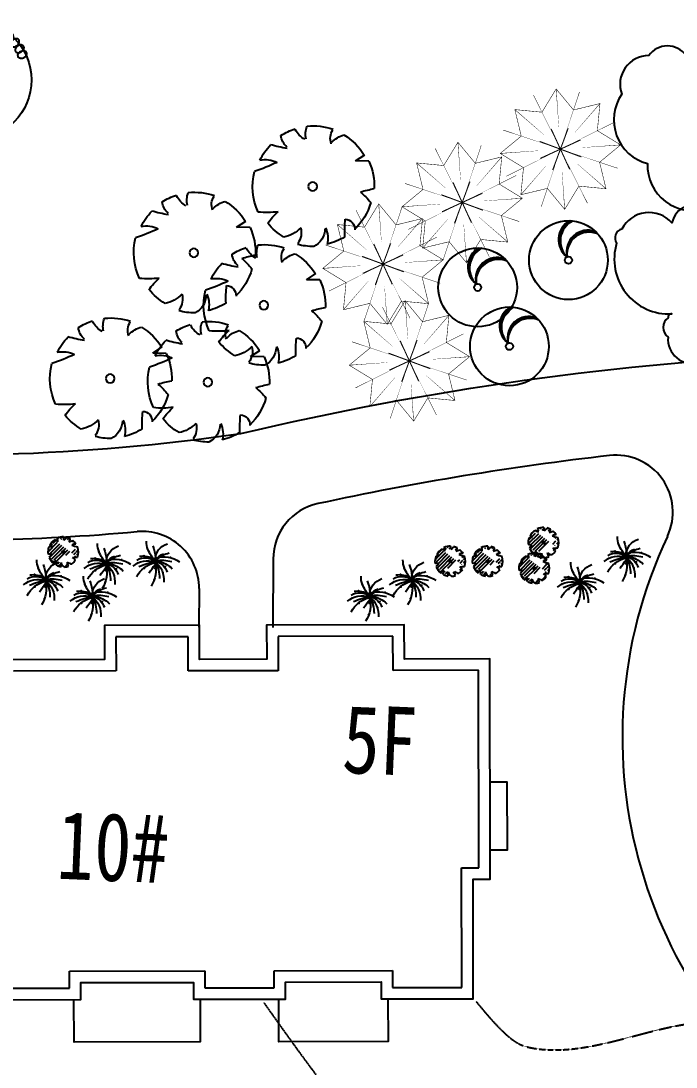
# Model space of a CAD drawing. Extents: x 116619 to 413619, y -387877 to -177877.
# Drawn here: x 178821 to 201857, y -339119 to -302364 of the extents above; entities that cross this region are included whole.
import ezdxf

# ---------------------------------------------------------------- set-up
doc = ezdxf.new("R2010")
doc.units = 0
doc.header["$LTSCALE"] = 35
doc.header["$MEASUREMENT"] = 0
doc.linetypes.add('DASH', pattern=[0.35, 0.25, -0.1])
doc.layers.get('0').update_dxf_attribs({"linetype": 'CONTINUOUS'})
for name, color, linetype in [('BALCONY', 6, 'CONTINUOUS'), ('DX', 32, 'CONTINUOUS'), ('GUAN1', 22, 'CONTINUOUS'), ('LAYER1', 160, 'CONTINUOUS'), ('LAYER11', 50, 'CONTINUOUS'), ('LAYER5', 23, 'CONTINUOUS'), ('LH', 3, 'CONTINUOUS'), ('LVHUA', 94, 'CONTINUOUS'), ('PUB_TEXT', 7, 'CONTINUOUS'), ('YJ1', 7, 'CONTINUOUS'), ('新路', 21, 'CONTINUOUS'), ('树', 84, 'CONTINUOUS')]:
    doc.layers.add(name, color=color, linetype=linetype)
doc.styles.add('_ST64F', font='', dxfattribs={"width": 0.8})
doc.styles.add('DIM_FONT', font='SIMPLEX.shx', dxfattribs={"width": 0.8})
doc.styles.get('_ST64F').set_extended_font_data('SimSun')

# ---------------------------------------------------------------- blocks, each defined once
blk = doc.blocks.new('M_F13')
for p, q in [((-515.1862775585669, 179.497036884386), (-397.3273588397005, 192.8007087845654)), ((-484.1707726325494, 239.3635604351966), (-484.1707726325494, 239.3635604351966)), ((-397.3273588397005, 192.8007087845654), (-484.1707726325494, 239.3635604351966))]:
    blk.add_line(p, q)
blk.add_circle((-3.124356323995016, 3.122764844410995), 38.19129419894237)
for centre, radius, start, end in [((-8.366491272492567, 3.426213290907981), 532.1830287655648, 89.33214789761615, 114.3856376375889), ((-325.4140871285308, 399.2104523212729), 130.0053747879539, 343.6554930631364, 39.75999905221702), ((-174.7510699382728, 449.0992219469845), 193.0394698033984, 352.0774890396579, 26.61284375673618), ((-84.56230609322301, 589.4586796650692), 201.8433641199807, 304.1868289016925, 338.5411029521464), ((-8.366491272492567, 3.426213290907981), 530.635912621629, 62.87665481919286, 77.70213155929174), ((79.86628706235024, 476.3367862375235), 153.6894522377071, 315.8453936709736, 359.7650517005484), ((-8.366491272492567, 3.426213290907981), 526.717709094641, 126.0750832653475, 153.6245397522663), ((-355.5003343913286, 207.8080208276788), 224.403476599897, 48.5203254456983, 80.51513420599325), ((-244.3907489811299, 1929.23720569768), 1632.167053856146, 285.4397484795938, 290.7099380494143), ((-8.366491272492567, 3.426213290907981), 523.3081512775127, 31.40983736236552, 49.47524964655826), ((411.9486994804647, 44.08673669176824), 233.5512010930507, 83.53226198880667, 121.6543979234022), ((958.8282334270953, 2090.854452699206), 1965.482605593802, 250.0864889084941, 256.3451059776773), ((-8.366491272492567, 3.426213290907981), 536.5325998408181, 160.8426086360242, 187.2750049578882), ((-8.366491272492567, 3.426213290907981), 533.5852264281983, 340.3307323359838, 19.42996586111129), ((-610.1709703373417, -941.8811506774291), 880.120823157168, 77.37282204331454, 85.464893159638), ((-4.509560895889081, -499.5216754744943), 586.7160784787773, 134.7781732768324, 147.3314664882382), ((-8.366491272492567, 3.426213290907981), 524.2458075739542, 200.8102967799917, 231.4391627845076), ((357.6164668545061, 465.0542429203251), 655.5885988104213, 266.7454952844627, 282.0146256256703), ((-0.1343107446045906, -630.5382491610344), 545.230109940777, 39.65358745448385, 53.99299145650343), ((-250.9462972172714, -395.6289919717128), 87.2136964104515, 97.74104035208522, 188.8107453020594), ((-1350.450460115571, -519.14793294827), 1107.830682670651, 2.946463605808077, 10.92381386573493), ((295.5747862085336, -375.7284358642501), 163.4501424661077, 170.6313753688686, 220.6278158106918), ((325.3933213488563, -117.6562043841968), 300.1513038858919, 230.4582328344403, 263.1092801234542), ((-8.366491272492567, 3.426213290907981), 514.0723757636953, 305.3940385052633, 326.2463764496025), ((124.9841737184488, -442.2467953651558), 220.2945284226358, 160.600850515773, 199.3991494842191), ((100.2743666530096, -356.5412966543881), 177.912621491226, 186.1911535261988, 248.4951689965226), ((-8.366491272492567, 3.426213290907981), 521.8934893924253, 243.1498330697507, 261.8356210533511), ((-8.366491272492567, 3.426213290907981), 527.2859582375127, 274.7236248562025, 290.327701486811)]:
    blk.add_arc(centre, radius, start, end)
at = {"width": 0.8, "flags": 9}
for tag, p in [('XSIZE', (-62.48718857030872, 12.49105406600211)), ('YSIZE', (9.373079929115192, 6.245527033001053))]:
    blk.add_attdef(tag, p, '', height=0.2, dxfattribs=at)
blk = doc.blocks.new('U_B19BKZ')
at = {"layer": 'LAYER1', "color": 96}
for points, const_width in [([(-772.4446260187688, -890.3892816192529), (-721.4080333997263, -360.5802924441523), (-1175.801132078006, -83.39946577957016), (-765.0812823691122, 255.1437424701144), (-890.3892816195075, 772.4446260193217), (-360.580292444396, 721.4080334002647), (-83.39946577984665, 1175.801132078574), (255.1437424698815, 765.0812823696469), (772.4446260190598, 890.3892816200532), (721.4080334000028, 360.5802924449526), (1175.801132078297, 83.39946578039962), (765.0812823694105, -255.1437424693286), (890.3892816198058, -772.4446260185068), (360.5802924447053, -721.4080333994643), (83.39946578014496, -1175.801132077759), (-255.1437424695869, -765.0812823688757), (-772.4446260187688, -890.3892816192529)], 10), ([(151.0421980839528, 407.1371824089292), (1.455191522836685e-10, 3.92901711165905e-10)], 20), ([(-181.0865000437298, 394.6924250650336), (1.455191522836685e-10, 3.92901711165905e-10)], 20), ([(-407.1371824083908, 151.0421980841929), (1.455191522836685e-10, 3.92901711165905e-10)], 20), ([(-394.6924250644952, -181.086500043486), (1.455191522836685e-10, 3.92901711165905e-10)], 20), ([(-151.0421980836691, -407.137182408158), (1.455191522836685e-10, 3.92901711165905e-10)], 20), ([(394.6924250647862, 181.0865000442718), (1.455191522836685e-10, 3.92901711165905e-10)], 20), ([(407.1371824086818, -151.0421980834071), (1.455191522836685e-10, 3.92901711165905e-10)], 20), ([(181.0865000440208, -394.6924250642478), (1.455191522836685e-10, 3.92901711165905e-10)], 20)]:
    blk.add_lwpolyline(points, dxfattribs=dict(at, const_width=const_width))
for points in [[(1.527951098978519e-10, 4.220055416226387e-10, 0, 10, 0), (-527.0106724587968, 1054.383006408927, 10, 10, 0)], [(-30.72423353833801, 433.1633091287367, 3.683984453754672, 10, 0), (-83.39946577984665, 1175.801132078574, 10, 10, 0)], [(1.600710675120354e-10, 4.074536263942719e-10, 0, 10, 0), (372.9085535460763, 1118.214194053115, 10, 10, 0)], [(284.5673993641758, 328.0180271280842, 3.683984453754907, 10, 0), (772.4446260190598, 890.3892816200532, 10, 10, 0)], [(-328.0180271275312, 284.5673993644305, 3.683984453754849, 10, 0), (-890.3892816195075, 772.4446260193217, 10, 10, 0)], [(1.600710675120354e-10, 4.074536263942719e-10, 0, 10, 0), (1054.383006408665, 527.0106724593497, 10, 10, 0)], [(1.382431946694851e-10, 4.074536263942719e-10, 0, 10, 0), (-1118.214194052569, 372.9085535463091, 10, 10, 0)], [(1.309672370553017e-10, 4.074536263942719e-10, 0, 10, 0), (-1054.38300640836, -527.0106724585348, 10, 10, 0)], [(1.309672370553017e-10, 3.92901711165905e-10, 0, 9.999999999999998, 0), (-372.9085535457707, -1118.214194052314, 9.999999999999998, 9.999999999999998, 0)], [(1.527951098978519e-10, 3.92901711165905e-10, 0, 10, 0), (1118.21419405286, -372.9085535455233, 10, 10, 0)], [(1.527951098978519e-10, 3.92901711165905e-10, 0, 10, 0), (527.0106724590951, -1054.383006408098, 10, 10, 0)], [(433.1633091284966, 30.72423353888735, 3.683984453754978, 10, 0), (1175.801132078297, 83.39946578039962, 10, 10, 0)], [(-433.1633091282056, -30.72423353805789, 3.683984453754978, 10, 0), (-1175.801132078006, -83.39946577957016, 10, 10, 0)], [(-284.5673993638957, -328.0180271272984, 3.68398445375506, 10, 0), (-772.4446260187688, -890.3892816192529, 10, 10, 0)], [(328.0180271278441, -284.5673993636301, 3.683984453755023, 10, 0), (890.3892816198058, -772.4446260185068, 10, 10, 0)], [(30.72423353863633, -433.1633091279509, 3.683984453754921, 10, 0), (83.39946578014496, -1175.801132077759, 10, 10, 0)]]:
    blk.add_lwpolyline(points, format="xyseb", dxfattribs=at)
at = {"flags": 9}
for tag in ['YSIZE', 'XSIZE']:
    blk.add_attdef(tag, (0, 0), '', height=0.5, dxfattribs=at)
blk = doc.blocks.new('A$C225B288B')
at = {"layer": 'LAYER1', "xscale": 0.0018, "yscale": 0.0018, "zscale": 0.0018}
blk.add_blockref('U_B19BKZ', (2.13191879975966, 2.131932793479791), dxfattribs=at)
blk = doc.blocks.new('U_B7ENH')
for radius in [1500, 137.499627233306]:
    blk.add_circle((0, 0), radius)
for centre, radius, start, end in [((447.2719736177314, 779.4948573568763), 826.1195642789266, 119.373353582441, 232.2456101213852), ((487.7636441149516, 757.096651881544), 834.4566440402853, 117.6013562728068, 229.1042179160959), ((544.6233809912264, 728.9224824745215), 852.6005496197787, 116.618063149671, 224.9727659142338), ((746.2906156206955, 312.6539231977549), 826.1195642789266, 70.15153792255175, 193.0347361383394), ((763.5049388050429, 269.7013672147223), 834.4566440402853, 67.81089831763747, 189.8933439330501), ((789.7502133433991, 211.9259480139845), 852.6005496197787, 67.22839121263785, 185.761891931188)]:
    blk.add_arc(centre, radius, start, end)
at = {"style": 'DIM_FONT', "width": 0.8, "flags": 9}
for tag in ['YSIZE', 'XSIZE']:
    blk.add_attdef(tag, (0, 0), '', height=0.5, dxfattribs=at)
blk = doc.blocks.new('U_B7RQU')
blk.add_blockref('U_B7ENH', (0, 0))
at = {"width": 0.8, "flags": 9}
for tag in ['YSIZE', 'XSIZE']:
    blk.add_attdef(tag, (0, 0), '', height=0.5, dxfattribs=at)
blk = doc.blocks.new('U_B7ZVJ')
blk.add_blockref('U_B7RQU', (0, 0))
at = {"flags": 9}
for tag in ['YSIZE', 'XSIZE']:
    blk.add_attdef(tag, (0, 0), '', height=0.5, dxfattribs=at)
blk = doc.blocks.new('A$C141A55DA')
at = {"layer": 'GUAN1', "xscale": 0.0009225216, "yscale": 0.0009225216, "zscale": 0.0009225216}
blk.add_blockref('U_B7ZVJ', (1.383772276687523, 1.383787750302872), dxfattribs=at)
blk = doc.blocks.new('U_B4XXC')
for points in [[(1003.787733906674, 1005.714152751907, 0.0713746027972408), (1030.970104964674, 1046.760874501053, 0.08284464075124176), (1042.594126813816, 1087.629651351746, 0.1067532575587119), (1038.503062867414, 1128.034755923551, 0.1332187440838904), (1020.597837288793, 1155.454414118309, 0.1332187440838878), (991.2910987572013, 1170.067758539733, 0.1067532575587263), (950.6839934134787, 1169.457614887673, 0.08284464075123228), (911.4341262856269, 1153.184239833092, 0.0713746027972316), (873.8071767324, 1121.436368565783, 0.07137460279722371), (846.6248056744007, 1080.38964681664, 0.08284464075122727), (835.0007838252586, 1039.520869965942, 0.1067532575587124), (839.0918477716623, 999.1157653941391), (856.9970733502832, 971.696107199381, 0.1332187440838982), (886.3038118818768, 957.0827627779563, 0.1067532575587272), (926.9109172255958, 957.6929064300148, 0.08284464075123676), (966.1607843534493, 973.9662814845997, 0.07137460279723291)], [(-1134.582052350563, 839.2805083071398, 0.0713746027972408), (-1176.219118648552, 865.5496798354397, 0.08284464075124176), (-1217.334657584299, 876.2682274630079, 0.1067532575587119), (-1257.639549748974, 871.2857634876218, 0.1332187440838904), (-1284.657059818406, 852.7793076360413, 0.1332187440838878), (-1298.619563105562, 823.1569636961285, 0.1067532575587263), (-1297.112708875684, 782.5732394953811, 0.08284464075123228), (-1279.976420323717, 743.6923647639032, 0.0713746027972316), (-1247.405254466537, 706.7757855969394, 0.07137460279722371), (-1205.768188168549, 680.5066140686376, 0.08284464075122727), (-1164.652649232799, 669.7880664410732, 0.1067532575587124), (-1124.347757068128, 674.7705304164574), (-1097.330246998692, 693.276986268038, 0.1332187440838982), (-1083.367743711537, 722.8993302079543, 0.1067532575587272), (-1084.874597941414, 763.4830544086981, 0.08284464075123676), (-1102.010886493385, 802.363929140176, 0.07137460279723291)], [(1134.831498094534, 876.9627842495029, 0.0713746027972408), (1168.136137769494, 913.2190339012213, 0.08284464075124176), (1186.048377219553, 951.7485872739871, 0.1067532575587119), (1188.368457652326, 992.2939508370073, 0.1332187440838904), (1175.002560413252, 1022.190230698105, 0.1332187440838878), (1148.36145389229, 1041.234552735847, 0.1067532575587263), (1108.164537353268, 1047.023955159855, 0.08284464075123228), (1066.842399230927, 1037.131750844377, 0.0713746027972316), (1024.68711546594, 1011.702501673784, 0.07137460279722371), (991.3824757909806, 975.4462520220677, 0.08284464075122727), (973.4702363409197, 936.9166986492983, 0.1067532575587124), (971.150155908148, 896.3713350862799), (984.5160531472229, 866.4750552251808, 0.1332187440838982), (1011.157159668184, 847.4307331874388, 0.1067532575587272), (1051.354076207203, 841.6413307634302, 0.08284464075123676), (1092.676214329549, 851.5335350789101, 0.07137460279723291)], [(1241.484516002713, 716.4081185141913, 0.0713746027972408), (1279.468416138096, 747.7280481627695, 0.08284464075124176), (1302.52014153643, 783.4210833570614, 0.1067532575587119), (1310.406350139176, 823.2597203009373, 0.1332187440838904), (1301.288546644209, 854.7128666930821, 0.1332187440838878), (1277.526529975998, 877.2473141546488, 0.1067532575587263), (1238.511182910561, 888.521708729777, 0.08284464075123228), (1196.219994767163, 884.4192447578771, 0.0713746027972316), (1150.962178600632, 865.0428483301821, 0.07137460279722371), (1112.978278465251, 833.7229186816057, 0.08284464075122727), (1089.926553066913, 798.0298834873101, 0.1067532575587124), (1082.040344464171, 758.1912465434343), (1091.158147959137, 726.7381001512895, 0.1332187440838982), (1114.920164627349, 704.2036526897227, 0.1067532575587272), (1153.935511692782, 692.9292581145946, 0.08284464075123676), (1196.226699836183, 697.0317220864981, 0.07137460279723291)], [(-1326.887798380869, 544.3115142398674, 0.0713746027972408), (-1374.938951462687, 555.0260534364097, 0.08284464075124176), (-1417.262643205, 551.2737311524488, 0.1067532575587119), (-1453.535998272639, 533.0102979645435, 0.1332187440838904), (-1472.74398749146, 506.4869514805832, 0.1332187440838878), (-1475.916300913515, 473.8929154296329, 0.1067532575587263), (-1460.831612215927, 436.1866633410318, 0.08284464075123228), (-1431.603642918128, 405.3467441461344, 0.0713746027972316), (-1388.503625254736, 381.5538220872113, 0.07137460279722371), (-1340.452472172919, 370.8392828906672, 0.08284464075122727), (-1298.128780430601, 374.5916051746299, 0.1067532575587124), (-1261.855425362966, 392.8550383625352), (-1242.647436144141, 419.3783848464955, 0.1332187440838982), (-1239.475122722086, 451.9724208974458, 0.1067532575587272), (-1254.559811419673, 489.6786729860432, 0.08284464075123676), (-1283.787780717477, 520.5185921809443, 0.07137460279723291)], [(-1241.169888112059, 716.9530700062824, 0.0713746027972408), (-1287.285692900161, 734.1881276340464, 0.08284464075124176), (-1329.722630815757, 736.3049898329209, 0.1067532575587119), (-1368.167006762671, 723.2153283505031, 0.1332187440838904), (-1390.847328819737, 699.5925057010754, 0.1332187440838878), (-1398.481724447593, 667.7467718904718, 0.1067532575587263), (-1388.737963029225, 628.3212929067722, 0.08284464075123228), (-1364.03953093975, 593.7472816043137, 0.0713746027972316), (-1324.630171316303, 564.2410612981384, 0.07137460279722371), (-1278.514366528203, 547.0060036703762, 0.08284464075122727), (-1236.077428612602, 544.8891414714999, 0.1067532575587124), (-1197.633052665689, 557.9788029539195), (-1174.952730608624, 581.6016256033472, 0.1332187440838982), (-1167.318334980768, 613.4473594139508, 0.1067532575587272), (-1177.062096399133, 652.8728383976468, 0.08284464075123676), (-1201.760528488614, 687.4468497001071, 0.07137460279723291)], [(1294.12926727038, 562.9366258599039, 0.0713746027972408), (1337.697570299255, 585.8607972488699, 0.08284464075124176), (1367.537874304275, 616.1086246437299, 0.1067532575587119), (1383.375380010488, 653.5049171428236, 0.1332187440838904), (1380.85707414372, 686.1559951357449, 0.1332187440838878), (1362.184623415693, 713.0590496528021, 0.1067532575587263), (1326.284660162726, 732.0459377103016, 0.08284464075123228), (1284.044690647923, 736.6459138634564, 0.0713746027972316), (1235.788412339922, 726.8967463837434, 0.07137460279722371), (1192.220109311047, 703.9725749947811, 0.08284464075122727), (1162.379805306029, 673.7247475999156, 0.1067532575587124), (1146.542299599816, 636.3284551008255), (1149.060605466582, 603.6773771079006, 0.1332187440838982), (1167.733056194613, 576.7743225908434, 0.1067532575587272), (1203.633019447576, 557.7874345333457, 0.08284464075123676), (1245.872988962381, 553.1874583801928, 0.07137460279723291)], [(-1372.867872182032, 366.4486011944409, 0.0713746027972408), (-1422.006561487864, 369.4658641911901, 0.08284464075124176), (-1463.211971386732, 359.0981739813469, 0.1067532575587119), (-1496.158286415281, 335.3526563893538, 0.1332187440838904), (-1510.951794185716, 306.1364470803983, 0.1332187440838878), (-1508.953952423126, 273.4493947992596, 0.1067532575587263), (-1488.121999848623, 238.5876818234738, 0.08284464075123228), (-1454.403910082117, 212.7329873228809, 0.0713746027972316), (-1408.095972271936, 196.0210287765258, 0.07137460279722371), (-1358.957282966108, 193.0037657797748, 0.08284464075122727), (-1317.751873067235, 203.3714559896216, 0.1067532575587124), (-1284.805558038688, 227.1169735816147), (-1270.012050268253, 256.3331828905702, 0.1332187440838982), (-1272.009892030845, 289.0202351717107, 0.1067532575587272), (-1292.841844605344, 323.8819481474929, 0.08284464075123676), (-1326.559934371853, 349.7366426480858, 0.07137460279723291)], [(-159.5472149198195, -1402.217134167045, 0.0713746027972408), (-161.4784516507025, -1451.410477084311, 0.08284464075124176), (-150.2032167199777, -1492.376852106739, 0.1067532575587119), (-125.7358302615157, -1524.790680630447, 0.1332187440838904), (-96.20001432531535, -1538.935302771788, 0.1332187440838878), (-63.56506031013123, -1536.216013348931, 0.1067532575587263), (-29.17195128704225, -1514.619177205685, 0.08284464075123228), (-4.068270324205514, -1480.338278627361, 0.0713746027972316), (11.61684212661385, -1433.672531980685, 0.07137460279722371), (13.54807885750051, -1384.47918906342, 0.08284464075122727), (2.272843926770292, -1343.512814040991, 0.1067532575587124), (-22.19454253168988, -1311.098985517284), (-51.73035846789207, -1296.95436337594, 0.1332187440838982), (-84.3653124830762, -1299.6736527988, 0.1067532575587272), (-118.7584215061634, -1321.270488942045, 0.08284464075123676), (-143.8621024689983, -1355.55138752037, 0.07137460279723291)], [(-0.3146278906551743, -1433.361188520475, 0.0713746027972408), (7.817276762063557, -1481.916175796817, 0.08284464075124176), (27.20248927932516, -1519.726073189983, 0.1067532575587119), (57.76065662349356, -1546.475048651442, 0.1332187440838904), (89.55878217552527, -1554.305372394159, 0.1332187440838878), (120.9551944715931, -1544.994086045122, 0.1067532575587263), (150.2267801186626, -1516.843001636551, 0.08284464075123228), (167.8195361725848, -1478.166526362192, 0.0713746027972316), (173.6679927156692, -1429.283909628322, 0.07137460279722371), (165.5360880629523, -1380.728922351983, 0.08284464075122727), (146.1508755456889, -1342.919024958811, 0.1067532575587124), (115.5927082015187, -1316.170049497356), (83.79458264948698, -1308.339725754638, 0.1332187440838982), (52.3981703534173, -1317.651012103675, 0.1067532575587272), (23.12658470635142, -1345.802096512243, 0.08284464075123676), (5.533828652429293, -1384.478571786608, 0.07137460279723291)], [(192.0563002863328, -1421.274298489372, 0.0713746027972408), (206.8028136931916, -1468.245087337633, 0.08284464075124176), (231.2142659854453, -1503.022318426437, 0.1067532575587119), (265.1675406203103, -1525.304248801552, 0.1332187440838904), (297.7414270782065, -1528.67718217869, 0.1332187440838878), (327.5548470212252, -1515.12746816548, 0.1067532575587263), (352.6670748626584, -1483.210618500889, 0.08284464075123228), (364.7612436871987, -1442.478494990513, 0.0713746027972316), (363.8165097887941, -1393.256323760997, 0.07137460279722371), (349.069996381937, -1346.285534912736, 0.08284464075122727), (324.6585440896797, -1311.508303823929, 0.1067532575587124), (290.7052694548165, -1289.226373448816), (258.1313829969185, -1285.853440071678, 0.1332187440838982), (228.3179630539016, -1299.403154084886, 0.1067532575587272), (203.2057352124684, -1331.320003749475, 0.08284464075123676), (191.1115663879282, -1372.052127259856, 0.07137460279723291)], [(369.0801382753561, -1372.16275394635, 0.0713746027972408), (391.0364565231885, -1416.226738692245, 0.08284464075124176), (420.6178445729147, -1446.727825333094, 0.1067532575587119), (457.6552235478648, -1463.387412312905, 0.1332187440838904), (490.3539568969227, -1461.590861198708, 0.1332187440838878), (517.6628536659227, -1443.517153338994, 0.1067532575587263), (537.4380064351426, -1408.045296711149, 0.08284464075123228), (542.9697837964886, -1365.917227155975, 0.0713746027972316), (534.2887955395345, -1317.45739734231, 0.07137460279722371), (512.3324772917058, -1273.393412596417, 0.08284464075122727), (482.7510892419741, -1242.892325955565, 0.1067532575587124), (445.7137102670258, -1226.232738975756), (413.0149769179679, -1228.029290089954, 0.1332187440838982), (385.7060801489661, -1246.10299794967, 0.1067532575587272), (365.9309273797462, -1281.57485457751, 0.08284464075123676), (360.399150018402, -1323.702924132687, 0.07137460279723291)]]:
    blk.add_lwpolyline(points, format="xyb", close=True)
for radius in [1500, 137.499627233306]:
    blk.add_circle((0, 0), radius)
at = {"style": 'DIM_FONT', "width": 0.8, "flags": 9}
for tag in ['YSIZE', 'XSIZE']:
    blk.add_attdef(tag, (0, 0), '', height=0.5, dxfattribs=at)
blk = doc.blocks.new('U_B1YVE')
blk.add_blockref('U_B4XXC', (0, 0))
at = {"width": 0.8, "flags": 9}
for tag in ['YSIZE', 'XSIZE']:
    blk.add_attdef(tag, (0, 0), '', height=0.5, dxfattribs=at)
blk = doc.blocks.new('A$C246C549A')
at = {"layer": 'GUAN1', "xscale": 0.0013824, "yscale": 0.0013824, "zscale": 0.0013824}
blk.add_blockref('U_B1YVE', (2.088743699479892, 2.148681686085183), dxfattribs=at)
blk = doc.blocks.new('ZIWEI')
h = blk.add_hatch()
h.set_pattern_fill('ANSI31', color=256, scale=700, style=0)
h.set_pattern_definition([(45, (-14305.15479666414, -15521.72558498852), (-61.8718433538229, 61.87184335382291), [])])
edge = h.paths.add_edge_path(flags=16)
edge.add_arc((-3.124356323995016, 3.122764844410995), 38.19129419894237, 0, 360)
edge = h.paths.add_edge_path()
edge.add_line((-515.1862775585669, 179.497036884386), (-397.3273588397005, 192.8007087845654))
edge.add_line((-397.3273588397005, 192.8007087845654), (-484.1707726325494, 239.3635604351966))
edge.add_arc((-355.5003343913286, 207.8080208276788), 224.403476599897, 48.5203254456983, 80.51513420599325)
edge.add_arc((-325.4140871285308, 399.2104523212729), 130.0053747879539, 343.6554930631364, 399.759999052217)
edge.add_arc((-174.7510699382728, 449.0992219469845), 193.0394698033984, 352.0774890396579, 386.6128437567361)
edge.add_arc((-84.56230609322301, 589.4586796650692), 201.8433641199807, 304.1868289016925, 338.5411029521464)
edge.add_arc((79.86628706235024, 476.3367862375235), 153.6894522377071, 315.8453936709736, 359.7650517005484)
edge.add_arc((-244.3907489811299, 1929.23720569768), 1632.167053856146, 285.4397484795938, 290.7099380494143)
edge.add_arc((411.9486994804647, 44.08673669176824), 233.5512010930507, 83.53226198880667, 121.6543979234022)
edge.add_arc((-4.509560895889081, -499.5216754744943), 586.7160784787773, 134.7781732768324, 147.3314664882382)
edge.add_arc((-250.9462972172714, -395.6289919717128), 87.2136964104515, 97.74104035208522, 188.8107453020594)
edge.add_arc((-1350.450460115571, -519.14793294827), 1107.830682670651, 2.946463605808077, 10.92381386573493)
edge.add_arc((124.9841737184488, -442.2467953651558), 220.2945284226358, 160.600850515773, 199.3991494842191)
edge.add_arc((100.2743666530096, -356.5412966543881), 177.912621491226, 186.1911535261988, 248.4951689965226)
edge.add_arc((295.5747862085336, -375.7284358642501), 163.4501424661077, 170.6313753688686, 220.6278158106918)
edge.add_arc((325.3933213488563, -117.6562043841968), 300.1513038858919, 230.4582328344403, 263.1092801234542)
edge.add_arc((-0.1343107446045906, -630.5382491610344), 545.230109940777, 39.65358745448385, 53.99299145650343)
edge.add_arc((357.6164668545061, 465.0542429203251), 655.5885988104213, 266.7454952844627, 282.0146256256703)
edge.add_arc((-8.366491272492567, 3.426213290907981), 526.717709094641, 126.0750832653475, 153.6245397522663)
edge.add_arc((-8.366491272492567, 3.426213290907981), 532.1830287655648, 89.33214789761615, 114.3856376375889)
edge.add_arc((-8.366491272492567, 3.426213290907981), 530.635912621629, 62.87665481919286, 77.70213155929174)
edge.add_arc((-8.366491272492567, 3.426213290907981), 523.3081512775127, 31.40983736236552, 49.47524964655826)
edge.add_arc((-8.366491272492567, 3.426213290907981), 533.5852264281983, 340.3307323359838, 379.4299658611113)
edge.add_arc((-8.366491272492567, 3.426213290907981), 514.0723757636953, 305.3940385052633, 326.2463764496025)
edge.add_arc((-8.366491272492567, 3.426213290907981), 527.2859582375127, 274.7236248562025, 290.327701486811)
edge.add_arc((-8.366491272492567, 3.426213290907981), 521.8934893924253, 243.1498330697507, 261.8356210533511)
edge.add_arc((-8.366491272492567, 3.426213290907981), 524.2458075739542, 200.8102967799917, 231.4391627845076)
edge.add_arc((-8.366491272492567, 3.426213290907981), 536.5325998408181, 160.8426086360242, 187.2750049578882)
edge.add_arc((-610.1709703373417, -941.8811506774291), 880.120823157168, 77.37282204331454, 85.464893159638)
edge.add_arc((958.8282334270953, 2090.854452699206), 1965.482605593802, 250.0864889084941, 256.3451059776773)
for p, q in [((-515.1862775585669, 179.497036884386), (-397.3273588397005, 192.8007087845654)), ((-484.1707726325494, 239.3635604351966), (-484.1707726325494, 239.3635604351966)), ((-397.3273588397005, 192.8007087845654), (-484.1707726325494, 239.3635604351966))]:
    blk.add_line(p, q)
blk.add_circle((-3.124356323995016, 3.122764844410995), 38.19129419894237)
for centre, radius, start, end in [((-8.366491272492567, 3.426213290907981), 526.717709094641, 126.0750832653475, 153.6245397522663), ((-355.5003343913286, 207.8080208276788), 224.403476599897, 48.5203254456983, 80.51513420599325), ((-8.366491272492567, 3.426213290907981), 532.1830287655648, 89.33214789761615, 114.3856376375889), ((-325.4140871285308, 399.2104523212729), 130.0053747879539, 343.6554930631364, 39.75999905221702), ((-174.7510699382728, 449.0992219469845), 193.0394698033984, 352.0774890396579, 26.61284375673618), ((-84.56230609322301, 589.4586796650692), 201.8433641199807, 304.1868289016925, 338.5411029521464), ((-8.366491272492567, 3.426213290907981), 530.635912621629, 62.87665481919286, 77.70213155929174), ((79.86628706235024, 476.3367862375235), 153.6894522377071, 315.8453936709736, 359.7650517005484), ((-244.3907489811299, 1929.23720569768), 1632.167053856146, 285.4397484795938, 290.7099380494143), ((-8.366491272492567, 3.426213290907981), 523.3081512775127, 31.40983736236552, 49.47524964655826), ((-8.366491272492567, 3.426213290907981), 536.5325998408181, 160.8426086360242, 187.2750049578882), ((411.9486994804647, 44.08673669176824), 233.5512010930507, 83.53226198880667, 121.6543979234022), ((958.8282334270953, 2090.854452699206), 1965.482605593802, 250.0864889084941, 256.3451059776773), ((-8.366491272492567, 3.426213290907981), 533.5852264281983, 340.3307323359838, 19.42996586111129), ((-610.1709703373417, -941.8811506774291), 880.120823157168, 77.37282204331454, 85.464893159638), ((-4.509560895889081, -499.5216754744943), 586.7160784787773, 134.7781732768324, 147.3314664882382), ((-8.366491272492567, 3.426213290907981), 524.2458075739542, 200.8102967799917, 231.4391627845076), ((-250.9462972172714, -395.6289919717128), 87.2136964104515, 97.74104035208522, 188.8107453020594), ((-1350.450460115571, -519.14793294827), 1107.830682670651, 2.946463605808077, 10.92381386573493), ((295.5747862085336, -375.7284358642501), 163.4501424661077, 170.6313753688686, 220.6278158106918), ((325.3933213488563, -117.6562043841968), 300.1513038858919, 230.4582328344403, 263.1092801234542), ((-8.366491272492567, 3.426213290907981), 514.0723757636953, 305.3940385052633, 326.2463764496025), ((357.6164668545061, 465.0542429203251), 655.5885988104213, 266.7454952844627, 282.0146256256703), ((-0.1343107446045906, -630.5382491610344), 545.230109940777, 39.65358745448385, 53.99299145650343), ((-8.366491272492567, 3.426213290907981), 521.8934893924253, 243.1498330697507, 261.8356210533511), ((124.9841737184488, -442.2467953651558), 220.2945284226358, 160.600850515773, 199.3991494842191), ((100.2743666530096, -356.5412966543881), 177.912621491226, 186.1911535261988, 248.4951689965226), ((-8.366491272492567, 3.426213290907981), 527.2859582375127, 274.7236248562025, 290.327701486811)]:
    blk.add_arc(centre, radius, start, end)
blk = doc.blocks.new('A$C279C5B78')
at = {"layer": 'LVHUA', "xscale": 0.002507716049382716, "yscale": 0.002507716049382716, "zscale": 0.002507716049382716, "rotation": 0.08819500577114782}
blk.add_blockref('ZIWEI', (1.364007605556253, 1.309058238708531), dxfattribs=at)
blk = doc.blocks.new('M_F19')
at = {"const_width": 29.997}
for points in [[(-446.0820038316924, 82.30226051427235, 1), (-416.0790038316882, 82.30226051427235, 1)], [(-191.8093345468515, 156.4668311215355, 1), (-161.8063345468472, 156.4668311215355, 1)], [(-123.0610951829804, 98.83118613411352, 1), (-93.05809518297974, 98.83118613411352, 1)], [(-61.25954202660796, -8.391235712817434, 1), (-31.25654202661462, -8.391235712817434, 1)], [(-33.71233810031845, 49.24440927460455, 1), (-3.709338100325112, 49.24440927460455, 1)], [(-19.93873613717733, 16.33028782293695, 1), (10.06426386282692, 16.33028782293695, 1)], [(14.31561309290555, -0.1986377968969464, 1), (44.31861309290616, -0.1986377968969464, 1)], [(268.7080528295992, 189.5246823612033, 1), (298.7110528295925, 189.5246823612033, 1)], [(461.0593985062042, 8.137689907016465, 1), (491.0623985062048, 8.137689907016465, 1)], [(-281.1580916295134, -156.8641067153294, 1), (-251.1550916295128, -156.8641067153294, 1)], [(-205.5829365099999, -313.5295756337619, 1), (-175.5799365099992, -313.5295756337619, 1)], [(-95.63366170854351, -173.3930323351706, 1), (-65.63066170855018, -173.3930323351706, 1)], [(-13.11182038153493, -33.11275924857182, 1), (16.89117961846932, -33.11275924857182, 1)], [(7.488697337259509, -173.3930323351706, 1), (37.49169733725284, -173.3930323351706, 1)], [(289.3085705483827, -148.6715087994162, 1), (319.311570548387, -148.6715087994162, 1)], [(55.63641898233618, -486.7239701720391, 1), (85.63941898234043, -486.7239701720391, 1)]]:
    blk.add_lwpolyline(points, format="xyb", close=True, dxfattribs=at)
for centre, radius, start, end in [((-364.0624273419307, 515.2882468599455), 548.1530888286114, 342.9456350568751, 6.481377850901596), ((-482.9476049698787, -9.366995773521921), 481.590292170942, 6.990448297876262, 78.02836256322455), ((1198.922633930124, 96.34765904088272), 1224.727740074601, 163.8561215232247, 179.1105149163876), ((-1741.271413846636, 1043.621006615649), 2025.93579038022, 328.9872775939272, 340.3610108459401), ((-184.6246790750956, -610.5179731575663), 732.1080079143107, 78.55155098013316, 130.9815348713877), ((-55.34489215565918, -1222.577526333058), 1255.971122874843, 88.32856473930403, 108.7290030802688), ((104.3438884092575, -701.2951203766679), 728.2267695975378, 103.045235373428, 139.776625494149), ((-479.6631429767804, -437.3135074485181), 647.0761581219064, 48.75809887789755, 83.86240095366526), ((154.9695312472904, -426.2726432152922), 475.875404494438, 114.0955767610405, 166.2953379553469), ((-315.4999156218582, -111.3503274217328), 315.4465604040754, 28.89011928670217, 78.45792187995568), ((298.1803219250505, -285.4993274423141), 422.0224543355716, 62.9908582621707, 135.9101719540797), ((256.6452040341828, -536.2419319682922), 586.1115378131698, 53.32312996791644, 115.7632577042061), ((365.5584485565705, -390.9622622612733), 581.995294796342, 85.87406080653938, 126.9558399417119), ((450.0667731131434, -463.4394365845765), 649.3232523907575, 134.4860623050567, 189.3762174920274), ((778.5288632172087, -372.2509250680741), 863.8362127019741, 155.0887597473385, 185.9637238118709), ((-86.60310277417375, -1604.443387119136), 1605.401999270764, 70.52489667841802, 87.82436815328639), ((805.4092372159939, -148.5996439054143), 812.9823453502462, 171.2495824831473, 218.2332804430338), ((-3287.951766343682, -3108.005333478603), 4475.046511780242, 39.0487703031419, 42.67989976416857), ((-82.58800080557194, -736.4260957738588), 718.2576203812787, 31.31504884319343, 82.13779409021814)]:
    blk.add_arc(centre, radius, start, end)
at = {"width": 0.8, "flags": 9}
for tag in ['YSIZE', 'XSIZE']:
    blk.add_attdef(tag, (0, 0), '', height=0.5, dxfattribs=at)

msp = doc.modelspace()

# ---------------------------------------------------------------- linework, layer by layer
for p, q in [((184702.4756606594, -323998.4771298971), (182162.479779996, -324003.0516541805)), ((182162.479779996, -324003.0516541805), (182164.6409725621, -325203.0497080293)), ((184704.6368532255, -325198.4751837458), (184702.4756606594, -323998.4771298971)), ((191902.4639837518, -323985.5099744257), (187862.4705357924, -323992.7859894391)), ((187862.4705357924, -323992.7859894391), (187864.6317283586, -325192.7840432879)), ((191904.625176318, -325185.5080282744), (191902.4639837518, -323985.5099744257)), ((182164.6409725621, -325203.0497080293), (178564.6468110159, -325209.5332857575)), ((187864.6317283586, -325192.7840432879), (184704.6368532255, -325198.4751837458)), ((194904.6203109697, -325180.1050468292), (191904.625176318, -325185.5080282744)), ((194917.1192080453, -332120.0937915947), (194904.6203109697, -325180.1050468292)), ((194317.1201811209, -332121.1743878927), (194917.1192080453, -332120.0937915947)), ((194324.6843551174, -336321.1675763633), (194317.1201811209, -332121.1743878927)), ((180523.6354948059, -335751.2167431321), (185283.6277750805, -335742.644012576)), ((180524.706735827, -336346.0212910082), (180523.6354948059, -335751.2167431321)), ((185283.6277750805, -335742.644012576), (185284.6990161315, -336337.4485604521)), ((187723.6144626513, -335733.0551086273), (191883.6077160016, -335725.5629743543)), ((187724.6950589493, -336333.0541355517), (187723.6144626513, -335733.0551086273)), ((191883.6077160016, -335725.5629743543), (191884.6883122995, -336325.5620012786)), ((177020.4632399157, -336352.332422113), (180524.706735827, -336346.0212910082)), ((185284.6990161315, -336337.4485604521), (187724.6950589493, -336333.0541355517)), ((191884.6883122995, -336325.5620012786), (194324.6843551174, -336321.1675763633))]:
    msp.add_line(p, q)
msp.add_lwpolyline([(177003.7192886248, -336752.3632266279), (180925.4264846519, -336745.3002447691), (180924.3552436009, -336150.495696893), (184884.3488213196, -336143.3637613859), (184885.4200623706, -336738.168309262), (188125.4148077443, -336732.3330893125), (188124.3342114761, -336132.3340623733), (191484.3287622407, -336126.2827231642), (191485.4093585387, -336726.2817500886), (194725.4041039422, -336720.4465301242), (194717.839929916, -332520.4533416536), (195317.8389568403, -332519.3727453556), (195303.8992647305, -324779.3852980193), (192303.9041300789, -324784.7882794645), (192301.7429375127, -323584.7902256157), (187461.7507869676, -323593.5070356783), (187463.9119795635, -324793.505089527), (185103.9158069864, -324797.7554349359), (185101.7546143904, -323597.7573810723), (181761.7600311711, -323603.7727004196), (181763.9212237671, -324803.7707542684), (178163.9270622209, -324810.2543320116)])
at = {"layer": 'BALCONY'}
for points in [[(195311.6795579866, -329099.3782918807), (195911.6785849109, -329098.2976955976), (195916.000970073, -331498.2938032951), (195316.0019431487, -331499.3743995931)], [(185125.4196731225, -336737.7360707577), (185128.1211638525, -338237.7336380687), (185128.1211638525, -338237.7336380687), (180688.1283646002, -338245.7300505992), (180685.4268738702, -336745.7324832883)], [(191725.4089693204, -336725.8495115694), (191728.1104600206, -338225.8470788803), (191728.1104600206, -338225.8470788803), (187888.1166877225, -338232.7628951427), (187885.4151969925, -336732.7653278168)]]:
    msp.add_lwpolyline(points, dxfattribs=at)
at = {"layer": 'DX', "linetype": 'DASH'}
for points, knots in [([(161155.1754100341, -335213.4836223479), (164641.1081845332, -341153.5664840247), (168569.3796910141, -346685.4241632912), (174106.3747916836, -342420.6696080491), (178186.7294880748, -341006.0525118224), (181591.8562448006, -344121.6508160774), (183656.1825738344, -347744.4822706059), (186085.5057308897, -350798.2449376807), (187585.2011451852, -352164.0621057954), (189909.9857378956, -351469.8452707008), (189497.6875488386, -350845.551579874), (191290.0442038327, -348122.8485140037), (195569.641645195, -346511.2245494742), (198912.6177056096, -350192.8607895058), (199682.2510392983, -353164.8316330146), (199521.7490413878, -353249.0927435141), (199521.7490413878, -353249.0927435141)], [0, 0, 0, 0, 11792.75761192045, 15685.04711780537, 19188.06680962068, 23804.96565492969, 27676.63796534435, 32011.84282373181, 35458.1684962985, 37020.37929887194, 39387.22004826811, 41950.55138764071, 46344.00959217379, 50806.80894016095, 54846.36251383641, 55248.32040347398, 55248.32040347398, 55248.32040347398, 55248.32040347398]), ([(187356.3736816179, -336848.1117146555), (190309.8333277237, -341007.2230176218), (194238.1048342045, -346539.0806968883), (199775.0999348741, -342274.3261416461), (203855.4546312653, -340859.7090454195), (207260.5813879911, -343975.3073496744), (209324.9077170249, -347598.1388042048), (211754.2308740802, -350651.9014712777), (213337.9076963998, -353413.1458122805), (216687.4717617854, -353669.4321327899), (215166.412692029, -350699.208113471), (216958.7693470232, -347976.5050476026), (221238.3667883854, -346364.8810830712), (224581.3428488001, -350046.5173231028), (225350.9761824887, -353018.4881666135), (226434.3691271264, -353994.7484391965), (226537.2970617861, -354078.8750404958)], [0, 0, 0, 0, 11792.75761192045, 15685.04711780537, 19188.06680962068, 23804.96565492969, 27676.63796534435, 32011.84282373181, 35458.1684962985, 37020.37929887194, 39387.22004826811, 41950.55138764071, 46344.00959217379, 50806.80894016095, 54846.36251383641, 55248.32040347398, 55248.32040347398, 55248.32040347398, 55248.32040347398]), ([(194830.901112847, -336823.0438442435), (195960.4408433493, -338208.4633162059), (197422.5882575214, -338770.9982900769), (200202.862250993, -338096.6781656686), (203673.0128410533, -337120.7257273011), (207731.3732032962, -339084.2349399831), (210113.4805929847, -342535.2149304003), (211891.7857168056, -345421.5546972584), (213712.1581270006, -346959.0371897817), (215484.5153623652, -346302.9208220225), (216655.5513432901, -343793.175691884), (221769.6777849011, -341107.0535777919), (225722.08709112, -346048.0518623702), (228329.3686991148, -349929.0320378076), (233010.2530160248, -351056.8268271964), (235039.7483552005, -347546.1483343504), (236738.6321267579, -347730.1398747843), (241179.3239655271, -350644.7708595842)], [1396.018494045887, 1396.018494045887, 1396.018494045887, 1396.018494045887, 2584.318686059738, 6166.94884417964, 9484.27366269479, 13190.80411663422, 18690.64400649039, 21787.41479692109, 23626.15640624879, 25131.80383282779, 26644.51479588741, 31840.94006372307, 38814.75966793585, 42254.34465499905, 46194.21146658185, 50699.33312950263, 51418.82932301972, 51418.82932301972, 51418.82932301972, 51418.82932301972])]:
    msp.add_open_spline(points, degree=3, knots=knots, dxfattribs=at)
at = {"layer": 'LH'}
msp.add_lwpolyline([(202207.3682335317, -303582.0614517611, 0.5205670505517462), (200896.9105268773, -303582.0614517611, 0.5205670505517462), (199947.9622646458, -304936.6951049045, 0.5205670505517462), (200851.7171698548, -307375.0139158797, 0.5205670505517462), (202930.3497106656, -308955.3908249717, 0.5205670505517462), (201710.2787180487, -309452.082576232, 0.5205670505517462), (199947.9622646458, -309677.8693615403, 0.5205670505517462), (199767.1888365727, -310174.5611128025, 0.5205670505517462), (201710.2787180487, -312658.0416337736, 0.5205670505517462), (201574.736058712, -312793.5049990918, 0.5205670505517462), (201574.736058712, -313470.8000609819, 0.5205670505517462), (202659.2269802783, -314373.8819081839, 0.5205670505517462)], format="xyb", dxfattribs=at)
at = {"layer": '新路'}
for p, q in [((187689.0688259118, -321271.6189407433), (187681.4318404049, -323674.4048780451)), ((185085.7750406941, -322303.7937248629), (185081.4449723639, -323666.1411114669))]:
    msp.add_line(p, q, dxfattribs=at)
msp.add_lwpolyline([(153515.253386328, -314228.8308826387, 0.1112247739242026), (186550.3961990923, -316862.1353039145, -0.09391614559908637), (226836.5506335385, -315041.6440404467, 0.5099087788236577), (229672.5053468365, -313325.6375110541, -0.4083797567336985)], format="xyb", dxfattribs=at)
for centre, radius, start, end in [((211496.7851305068, -422245.7024454952), 105295.9765836256, 96.5333189583495, 102.187926982652), ((199743.6674791244, -319620.5446924486), 2000, 334.7514383190002, 96.53331895834938), ((189689.0587238393, -321277.9756842331), 2000, 102.1879269826514, 179.8178924066828), ((175878.4827592521, -242210.9516965929), 78410.1382470667, 267.2912401544806, 275.1424229965028), ((183085.7851427667, -322297.4369813459), 2000, 359.8178924059041, 95.14242299650283), ((216531.0099865459, -327537.454274823), 16560.50445965767, 154.751438319001, 237.5561780822419)]:
    msp.add_arc(centre, radius, start, end, dxfattribs=at)

# ---------------------------------------------------------------- block references
at = {"layer": 'LAYER11', "extrusion": (0, 0, -1), "xscale": 1.29, "yscale": 1.29, "zscale": -1.29, "rotation": 354.786686086626}
for p in [(-200095.6867683057, -321204.2029064205), (-181814.7268346588, -321449.94957588), (-183536.2505878352, -321368.0330052238), (-179683.3125927155, -322023.3594854589), (-192553.7649361199, -322023.3594854589), (-198456.1400941552, -322105.2730136043), (-181322.8592668661, -322596.769395036), (-191078.172420021, -322596.769395036)]:
    msp.add_blockref('M_F19', p, dxfattribs=at)
at = {"layer": 'LAYER5', "extrusion": (0, 0, -1), "xscale": 4, "yscale": 4, "zscale": -4, "rotation": 354.786686086626}
for p in [(-189067.8277589072, -308196.2829952089), (-184892.6201097042, -310527.7288772804), (-187348.6216129754, -312368.3446878667), (-181945.4132121359, -314945.2086481933), (-185383.8204103581, -315067.9161660636)]:
    msp.add_blockref('M_F13', p, dxfattribs=at)
at = {"layer": 'YJ1'}
for name, p, xscale, yscale, zscale in [('A$C225B288B', (195658.3484562511, -309001.1960053443), 1000, 1000, 1000), ('A$C225B288B', (192204.9557624091, -310875.5958599258), 1000, 1000, 1000), ('A$C225B288B', (189419.7623451786, -313040.2269397409), 1000, 1000, 1000), ('A$C225B288B', (190348.1601509215, -316441.7878919402), 1000, 1000, 1000), ('A$C279C5B78', (179772.3763403305, -321549.8665833174), 400, 400, 400), ('A$C279C5B78', (196659.7208369025, -321222.2033431999), 400, 400, 400), ('A$C279C5B78', (193380.6223949618, -321877.5267809241), 400, 400, 400), ('A$C279C5B78', (194692.2607530091, -321877.5267809241), 400, 400, 400), ('A$C279C5B78', (196331.8125208011, -322123.2764928963), 400, 400, 400)]:
    msp.add_blockref(name, p, dxfattribs=dict(at, xscale=xscale, yscale=yscale, zscale=zscale))
at = {"layer": '树', "xscale": 1000, "yscale": 1000, "zscale": 1000}
for name, p in [('A$C246C549A', (175029.9644617666, -306586.1449878457)), ('A$C141A55DA', (196687.9212787339, -312153.2314889363)), ('A$C141A55DA', (193496.9734102728, -313109.7939572927)), ('A$C141A55DA', (194613.8054189163, -315182.349521664))]:
    msp.add_blockref(name, p, dxfattribs=at)

# ---------------------------------------------------------------- texts
at = {"layer": 'PUB_TEXT', "style": '_ST64F', "width": 0.8}
for s, p in [('5F', (190088.0432319716, -328778.9470981713)), ('10#', (180049.8111853376, -332497.8865303453))]:
    msp.add_text(s, height=2400, rotation=357.6031894003001, dxfattribs=at).set_placement(p)

doc.saveas('drawing.dxf')
